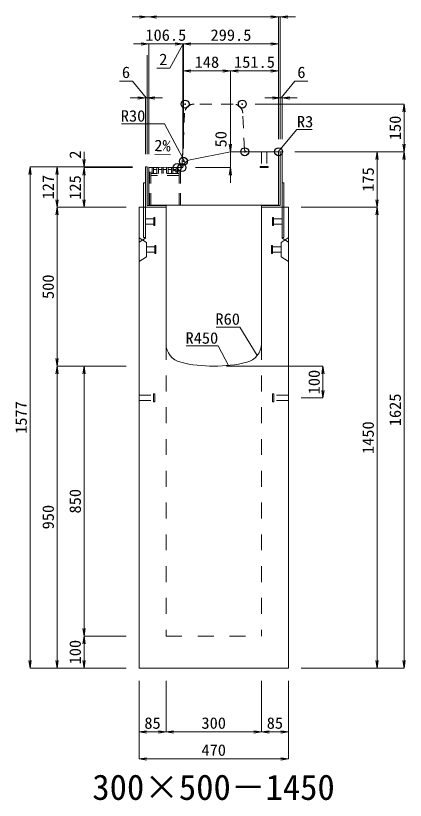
# Model space of a CAD drawing. Units: millimetres at full size. Extents: x -1809 to 57027, y -20349 to 17321.
# Drawn here: x 13777 to 15003, y -12512 to -10043 of the extents above; entities that cross this region are included whole.
import ezdxf
from ezdxf.enums import TextEntityAlignment as Align

# ---------------------------------------------------------------- set-up
doc = ezdxf.new("R2010")
doc.units = ezdxf.units.MM
doc.header["$LTSCALE"] = 50
doc.header["$PDMODE"] = 32
doc.header["$PDSIZE"] = 25
doc.linetypes.add('USER1', pattern=[2, 1, -1])
doc.linetypes.add('USER2', pattern=[1.35, 0.75, -0.6])
for name, color, linetype, lineweight in [('インサート', 3, 'USER2', 9), ('グレーチング', 7, 'USER2', 5), ('受枠', 3, 'Continuous', 5), ('寸法線', 7, 'Continuous', 13), ('引出線', 4, 'Continuous', 13), ('本体', 2, 'Continuous', 13)]:
    doc.layers.add(name, color=color, linetype=linetype, lineweight=lineweight)
doc.layers.add('作業エリア', color=11, linetype='Continuous')
doc.layers.add('文字', color=7, linetype='Continuous')
doc.styles.add('ＭＳ 明朝', font='')
doc.styles.get('ＭＳ 明朝').set_extended_font_data('MS Mincho')

# ---------------------------------------------------------------- blocks, each defined once
blk = doc.blocks.new('open_arrow')
at = {"color": 0, "linetype": 'Continuous', "lineweight": -2}
blk.add_lwpolyline([(7.5, 1.25), (0, 0), (7.5, -1.25)], dxfattribs=at)

msp = doc.modelspace()

# ---------------------------------------------------------------- linework, layer by layer
at = {"layer": 'インサート'}
for p, q in [((14550.5, -10471.05), (14550.5, -10517.05)), ((14550.5, -10471.05), (14567.5, -10471.05)), ((14567.5, -10471.05), (14567.5, -10517.05)), ((14546.5, -10521.05), (14546.5, -10517.05)), ((14546.5, -10517.05), (14571.5, -10517.05)), ((14571.5, -10517.05), (14571.5, -10521.05)), ((14546.5, -10521.05), (14571.5, -10521.05)), ((14185, -10682.55), (14212, -10682.55)), ((14185, -10682.55), (14185, -10699.55)), ((14215, -10678.55), (14212, -10678.55)), ((14212, -10678.55), (14212, -10703.55)), ((14215, -10703.55), (14215, -10678.55)), ((14585, -10678.55), (14588, -10678.55)), ((14585, -10703.55), (14585, -10678.55)), ((14588, -10678.55), (14588, -10703.55)), ((14615, -10682.55), (14588, -10682.55)), ((14615, -10682.55), (14615, -10699.55)), ((14185, -10699.55), (14212, -10699.55)), ((14212, -10703.55), (14215, -10703.55)), ((14588, -10703.55), (14585, -10703.55)), ((14615, -10699.55), (14588, -10699.55)), ((14218.2, -10766.55), (14215.2, -10766.55)), ((14215.2, -10766.55), (14215.2, -10791.55)), ((14218.2, -10791.55), (14218.2, -10766.55)), ((14581.8, -10766.55), (14584.8, -10766.55)), ((14581.8, -10791.55), (14581.8, -10766.55)), ((14584.8, -10766.55), (14584.8, -10791.55)), ((14188.2, -10770.55), (14215.2, -10770.55)), ((14188.2, -10770.55), (14188.2, -10787.55)), ((14188.2, -10787.55), (14215.2, -10787.55)), ((14611.8, -10770.55), (14584.8, -10770.55)), ((14611.8, -10787.55), (14584.8, -10787.55)), ((14611.8, -10770.55), (14611.8, -10787.55)), ((14215.2, -10791.55), (14218.2, -10791.55)), ((14584.8, -10791.55), (14581.8, -10791.55)), ((14211, -11258.55), (14211, -11233.55)), ((14211, -11233.55), (14215, -11233.55)), ((14215, -11258.55), (14215, -11233.55)), ((14585, -11233.55), (14589, -11233.55)), ((14585, -11233.55), (14585, -11258.55)), ((14589, -11233.55), (14589, -11258.55)), ((14165, -11237.55), (14211, -11237.55)), ((14165, -11254.55), (14165, -11237.55)), ((14165, -11254.55), (14211, -11254.55)), ((14215, -11258.55), (14211, -11258.55)), ((14589, -11258.55), (14585, -11258.55)), ((14635, -11237.55), (14589, -11237.55)), ((14635, -11254.55), (14589, -11254.55)), ((14635, -11237.55), (14635, -11254.55))]:
    msp.add_line(p, q, dxfattribs=at)
at = {"layer": 'グレーチング'}
for p, q in [((14197.5, -10639.05), (14197.5, -10521.05)), ((14295.5, -10521.05), (14197.5, -10521.05)), ((14202, -10639.05), (14202, -10521.05)), ((14291, -10540.05), (14202, -10540.05)), ((14206.5, -10540.05), (14206.5, -10521.05)), ((14211, -10540.05), (14211, -10521.05)), ((14221.6, -10527.05), (14211, -10527.05)), ((14221.6, -10540.05), (14221.6, -10521.05)), ((14226.1, -10540.05), (14226.1, -10521.05)), ((14236.7, -10527.05), (14226.1, -10527.05)), ((14236.7, -10540.05), (14236.7, -10521.05)), ((14241.2, -10540.05), (14241.2, -10521.05)), ((14251.8, -10527.05), (14241.2, -10527.05)), ((14251.8, -10540.05), (14251.8, -10521.05)), ((14256.3, -10540.05), (14256.3, -10521.05)), ((14266.9, -10527.05), (14256.3, -10527.05)), ((14266.9, -10540.05), (14266.9, -10521.05)), ((14271.4, -10540.05), (14271.4, -10521.05)), ((14282, -10527.05), (14271.4, -10527.05)), ((14282, -10540.05), (14282, -10521.05)), ((14286.5, -10540.05), (14286.5, -10521.05)), ((14291, -10639.05), (14291, -10521.05)), ((14295.5, -10639.05), (14295.5, -10521.05)), ((14291, -10546.05), (14202, -10546.05))]:
    msp.add_line(p, q, dxfattribs=at)
at = {"layer": '作業エリア'}
for p in [(14310, -10321.05), (14490, -10321.05), (14497.5, -10471.05), (14604, -10471.05), (14304.5, -10501.05), (14285, -10521.05), (14300, -10521.05)]:
    msp.add_point(p, dxfattribs=at)
at = {"layer": '受枠'}
for p, q in [((14609, -10471.05), (14609, -10640.05)), ((14615, -10471.05), (14609, -10471.05)), ((14615, -10471.05), (14615, -10741.05)), ((14185, -10519.05), (14185, -10741.05)), ((14185, -10519.05), (14191, -10519.05)), ((14191, -10519.05), (14191, -10640.05)), ((14179, -10569.05), (14179, -10741.05)), ((14179, -10569.05), (14185, -10569.05)), ((14621, -10569.05), (14615, -10569.05)), ((14621, -10569.05), (14621, -10741.05)), ((14191, -10640.05), (14250, -10640.05)), ((14250, -10640.05), (14250, -10646.05)), ((14550, -10640.05), (14550, -10646.05)), ((14609, -10640.05), (14550, -10640.05)), ((14185, -10646.05), (14250, -10646.05)), ((14615, -10646.05), (14550, -10646.05)), ((14179, -10741.05), (14185, -10741.05)), ((14621, -10741.05), (14615, -10741.05))]:
    msp.add_line(p, q, dxfattribs=at)
at = {"layer": '寸法線'}
for p, q in [((14244, -10046.93), (14143, -10046.93)), ((14604, -10046.93), (14196, -10046.93)), ((14556, -10046.93), (14657, -10046.93)), ((14604, -10431.03), (14604, -10046.93)), ((14604, -10431.03), (14604, -10046.93)), ((14609, -10431.03), (14609, -10046.93)), ((14302.57, -10131.93), (14148, -10131.93)), ((14196, -10479.25), (14196, -10131.93)), ((14352.5, -10131.93), (14254.57, -10131.93)), ((14303.53, -10131.93), (14261.69, -10208.3)), ((14302.57, -10481.03), (14302.57, -10131.93)), ((14604, -10131.93), (14304.5, -10131.93)), ((14304.5, -10461.03), (14304.5, -10131.93)), ((14604, -10431.03), (14604, -10131.93)), ((14191, -10479.03), (14191, -10166.91)), ((14196, -10479.25), (14196, -10176.93)), ((14196, -10479.25), (14196, -10176.93)), ((14302.57, -10481.03), (14302.57, -10178.69)), ((14304.5, -10461.03), (14304.5, -10176.93)), ((14261.69, -10208.3), (14221.28, -10208.3)), ((14304.5, -10216.93), (14452.5, -10216.93)), ((14304.5, -10461.03), (14304.5, -10216.93)), ((14452.5, -10431.03), (14452.5, -10216.93)), ((14452.5, -10216.93), (14604, -10216.93)), ((14452.5, -10431.03), (14452.5, -10216.93)), ((14604, -10431.03), (14604, -10216.93)), ((14144.67, -10249.13), (14103.44, -10249.13)), ((14188, -10301.93), (14144.67, -10249.13)), ((14612, -10301.93), (14655.33, -10249.13)), ((14655.33, -10249.13), (14696.56, -10249.13)), ((14239, -10301.93), (14137, -10301.93)), ((14185, -10479.03), (14185, -10301.93)), ((14191, -10479.03), (14191, -10301.93)), ((14530.02, -10321.05), (14998.78, -10321.05)), ((14561, -10301.93), (14663, -10301.93)), ((14609, -10431.03), (14609, -10301.93)), ((14615, -10431.03), (14615, -10301.93)), ((14998.78, -10321.05), (14998.78, -10471.05)), ((14452.5, -10423.05), (14452.5, -10569.05)), ((13992.06, -10471.05), (13992.06, -10569.05)), ((14655.02, -10471.05), (14913.78, -10471.05)), ((14655.02, -10471.05), (14998.78, -10471.05)), ((14655.02, -10471.05), (14998.78, -10471.05)), ((14913.78, -10471.05), (14913.78, -10646.05)), ((14998.78, -10471.05), (14998.78, -12096.05)), ((13822.06, -12096.05), (13822.06, -10519.05)), ((14144.98, -10519.05), (13822.06, -10519.05)), ((13907.06, -10519.05), (13907.06, -10646.05)), ((14144.98, -10519.05), (13907.06, -10519.05)), ((14144.98, -10519.05), (13992.06, -10519.05)), ((14144.98, -10521.05), (13992.06, -10521.05)), ((13992.06, -10521.05), (13992.06, -10646.05)), ((14144.98, -10521.05), (13992.06, -10521.05)), ((14342.59, -10521.05), (14452.5, -10521.05)), ((14124.98, -10646.05), (13907.06, -10646.05)), ((13907.06, -10646.05), (13907.06, -11146.05)), ((14124.98, -10646.05), (13907.06, -10646.05)), ((14124.98, -10646.05), (13992.06, -10646.05)), ((14675.02, -10646.05), (14913.78, -10646.05)), ((14675.02, -10646.05), (14913.78, -10646.05)), ((14913.78, -10646.05), (14913.78, -12096.05)), ((14124.98, -11146.05), (13907.06, -11146.05)), ((13907.06, -12096.05), (13907.06, -11146.05)), ((14124.98, -11146.05), (13907.06, -11146.05)), ((13992.06, -11146.05), (13992.06, -11996.05)), ((14124.98, -11146.05), (13992.06, -11146.05)), ((14440.02, -11146.05), (14743.78, -11146.05)), ((14743.78, -11146.05), (14743.78, -11246.05)), ((14675.02, -11246.05), (14743.78, -11246.05)), ((14124.98, -11996.05), (13992.06, -11996.05)), ((13992.06, -11996.05), (13992.06, -12096.05)), ((14124.98, -11996.05), (13992.06, -11996.05)), ((14124.98, -12096.05), (13822.06, -12096.05)), ((14124.98, -12096.05), (13907.06, -12096.05)), ((14124.98, -12096.05), (13992.06, -12096.05)), ((14675.02, -12096.05), (14913.78, -12096.05)), ((14675.02, -12096.05), (14998.78, -12096.05)), ((14165, -12136.07), (14165, -12297.21)), ((14165, -12136.07), (14165, -12382.21)), ((14250, -12136.07), (14250, -12297.21)), ((14250, -12136.07), (14250, -12297.21)), ((14550, -12136.07), (14550, -12297.21)), ((14550, -12136.07), (14550, -12297.21)), ((14635, -12136.07), (14635, -12297.21)), ((14635, -12136.07), (14635, -12382.21)), ((14165, -12297.21), (14250, -12297.21)), ((14250, -12297.21), (14550, -12297.21)), ((14550, -12297.21), (14635, -12297.21)), ((14165, -12382.21), (14635, -12382.21))]:
    msp.add_line(p, q, dxfattribs=at)
at = {"layer": '引出線'}
for points in [[(14310.6, -10505.19), (14244.87, -10383.51), (14184.87, -10383.51), (14110.2, -10383.51)], [(14603.12, -10471.93), (14661.85, -10401.57), (14709.57, -10401.57)], [(14264, -10481.04), (14215.26, -10480.06), (14264, -10481.04)], [(14537.07, -11112.74), (14482.66, -11022.84), (14407.98, -11022.84)], [(14446.44, -11143.65), (14414.22, -11082.51), (14313.21, -11082.51)]]:
    msp.add_lwpolyline(points, dxfattribs=at)
at = {"layer": '本体', "linetype": 'USER2', "lineweight": 9}
for p, q in [((14461.46, -10321.05), (14338.54, -10321.05)), ((14300.33, -10514.4), (14308.57, -10349.56)), ((14497.17, -10464.4), (14491.43, -10349.56)), ((14185, -10743.05), (14185, -10646.05)), ((14615, -10743.05), (14615, -10646.05)), ((14165, -10755.55), (14185, -10743.05)), ((14635, -10755.55), (14615, -10743.05))]:
    msp.add_line(p, q, dxfattribs=at)
at = {"layer": '本体'}
for p, q in [((14452.5, -10471.05), (14326.19, -10496.66)), ((14601, -10471.05), (14452.5, -10471.05)), ((14604, -10474.05), (14604, -10639.05)), ((14196, -10639.05), (14196, -10519.27)), ((14196, -10519.27), (14285, -10521.05)), ((14285, -10521.05), (14302.57, -10521.05)), ((14604, -10639.05), (14196, -10639.05)), ((14165, -10646.05), (14165, -12096.05)), ((14165, -10646.05), (14250, -10646.05)), ((14250, -10646.05), (14250, -11075.53)), ((14550, -10646.05), (14550, -11075.53)), ((14550, -10646.05), (14635, -10646.05)), ((14635, -10646.05), (14635, -12096.05)), ((14165, -12096.05), (14635, -12096.05))]:
    msp.add_line(p, q, dxfattribs=at)
at = {"layer": '本体', "lineweight": 9}
for p, q in [((14165, -10742.05), (14188.2, -10756.55)), ((14188.2, -10756.55), (14188.2, -10801.55)), ((14634.58, -10742.31), (14611.8, -10756.55)), ((14611.8, -10756.55), (14611.8, -10801.55)), ((14188.2, -10801.55), (14165, -10816.05)), ((14611.8, -10801.55), (14635, -10816.05))]:
    msp.add_line(p, q, dxfattribs=at)
at = {"layer": '本体', "linetype": 'USER1', "lineweight": 15}
for p, q in [((14250, -11075.53), (14250, -11996.05)), ((14550, -11075.53), (14550, -11996.05)), ((14250, -11996.05), (14550, -11996.05))]:
    msp.add_line(p, q, dxfattribs=at)
at = {"layer": '本体', "linetype": 'USER2', "lineweight": 9}
for centre, radius, start, end in [((14338.54, -10351.05), 30, 90, 177.13759), ((14461.46, -10351.05), 30, 2.86241, 90), ((14504.16, -10464.05), 7, 182.86241, 270), ((14293.34, -10514.05), 7, 270, 357.13759)]:
    msp.add_arc(centre, radius, start, end, dxfattribs=at)
at = {"layer": '本体'}
for centre, radius, start, end in [((14601, -10474.05), 3, 0, 90), ((14332.15, -10526.06), 30, 101.45875, 170.39512), ((14310, -11075.53), 60, 180, 256.65764), ((14490, -11075.53), 60, 283.34236, 0), ((14400, -10696.05), 450, 256.65764, 283.34236)]:
    msp.add_arc(centre, radius, start, end, dxfattribs=at)

# ---------------------------------------------------------------- block references
at = {"layer": '寸法線', "xscale": 3.2, "yscale": 3.2}
for p, rotation in [((14191, -10046.93), 180), ((14604, -10046.93), 180), ((14604, -10046.93), 180), ((14196, -10131.93), 180), ((14302.57, -10131.93), 180), ((14302.57, -10131.93), 180), ((14604, -10131.93), 180), ((14452.5, -10216.93), 180), ((14604, -10216.93), 180), ((14185, -10301.93), 180), ((14609, -10301.93), 180), ((14998.78, -10321.05), 270), ((14452.5, -10471.05), 90), ((14998.78, -10471.05), 90), ((13992.06, -10519.05), 90), ((14913.78, -10471.05), 270), ((14998.78, -10471.05), 270), ((13822.06, -10519.05), 270), ((13907.06, -10519.05), 270), ((13992.06, -10521.05), 270), ((13992.06, -10521.05), 270), ((14452.5, -10521.05), 270), ((13907.06, -10646.05), 90), ((13992.06, -10646.05), 90), ((14913.78, -10646.05), 90), ((13907.06, -10646.05), 270), ((14913.78, -10646.05), 270), ((13907.06, -11146.05), 90), ((13907.06, -11146.05), 270), ((13992.06, -11146.05), 270), ((14743.78, -11146.05), 270), ((14743.78, -11246.05), 90), ((13992.06, -11996.05), 90), ((13992.06, -11996.05), 270), ((13822.06, -12096.05), 90), ((13907.06, -12096.05), 90), ((13992.06, -12096.05), 90), ((14913.78, -12096.05), 90), ((14998.78, -12096.05), 90), ((14250, -12297.21), 180), ((14550, -12297.21), 180), ((14635, -12297.21), 180), ((14635, -12382.21), 180)]:
    msp.add_blockref('open_arrow', p, dxfattribs=dict(at, rotation=rotation))
for p in [(14196, -10046.93), (14196, -10046.93), (14609, -10046.93), (14304.5, -10131.93), (14304.5, -10131.93), (14304.5, -10216.93), (14452.5, -10216.93), (14191, -10301.93), (14615, -10301.93), (14165, -12297.21), (14250, -12297.21), (14550, -12297.21), (14165, -12382.21)]:
    msp.add_blockref('open_arrow', p, dxfattribs=at)
at = {"layer": '引出線', "xscale": 0.0533, "yscale": 0.0533}
for p, rotation in [((14264, -10481.04), 178.9), ((14603.12, -10471.93), 50.2), ((14310.6, -10505.19), 118.4), ((14537.07, -11112.74), 121.2), ((14446.44, -11143.65), 117.8)]:
    msp.add_blockref('open_arrow', p, dxfattribs=dict(at, rotation=rotation))

# ---------------------------------------------------------------- texts
at = {"layer": '寸法線', "style": 'ＭＳ 明朝', "width": 1.05}
for s, p in [('106.5', (14249.28, -10103.91)), ('299.5', (14454.25, -10103.91)), ('2', (14241.48, -10180.28)), ('148', (14378.5, -10188.91)), ('151.5', (14528.25, -10188.91)), ('6', (14124.05, -10221.11)), ('6', (14675.95, -10221.11)), ('85', (14207.5, -12269.19)), ('300', (14400, -12269.19)), ('85', (14592.5, -12269.19)), ('470', (14400, -12354.19))]:
    msp.add_text(s, height=36.03, dxfattribs=at).set_placement(p, align=Align.MIDDLE_CENTER)
for s, p in [('150', (14970.76, -10396.05)), ('50', (14422.5, -10431.79)), ('2', (13964.06, -10480.2)), ('175', (14885.76, -10558.55)), ('127', (13879.04, -10582.55)), ('125', (13964.04, -10583.55)), ('500', (13879.04, -10896.05)), ('100', (14715.76, -11196.05)), ('1625', (14970.76, -11283.55)), ('1577', (13794.04, -11307.55)), ('1450', (14885.76, -11371.05)), ('850', (13964.04, -11571.05)), ('950', (13879.04, -11621.05)), ('100', (13964.04, -12046.05))]:
    msp.add_text(s, height=36.03, rotation=90, dxfattribs=at).set_placement(p, align=Align.MIDDLE_CENTER)
at = {"layer": '引出線', "style": 'ＭＳ 明朝', "width": 1.05}
for s, p in [('R30', (14184.87, -10340.31)), ('R60', (14482.66, -10979.64)), ('R450', (14414.22, -11039.31))]:
    msp.add_text(s, height=36.03, dxfattribs=at).set_placement(p, align=Align.TOP_RIGHT)
msp.add_text('R3', height=36.03, dxfattribs=at).set_placement((14661.85, -10358.37), align=Align.TOP_LEFT)
msp.add_text('2%', height=36.03, rotation=358.854, dxfattribs=at).set_placement((14264.94, -10434.14), align=Align.TOP_RIGHT)
at = {"layer": '文字', "style": 'ＭＳ 明朝'}
msp.add_text('300×500－1450', height=80.06, dxfattribs=at).set_placement((14399.52, -12471.03), align=Align.MIDDLE_CENTER)

doc.saveas('drawing.dxf')
